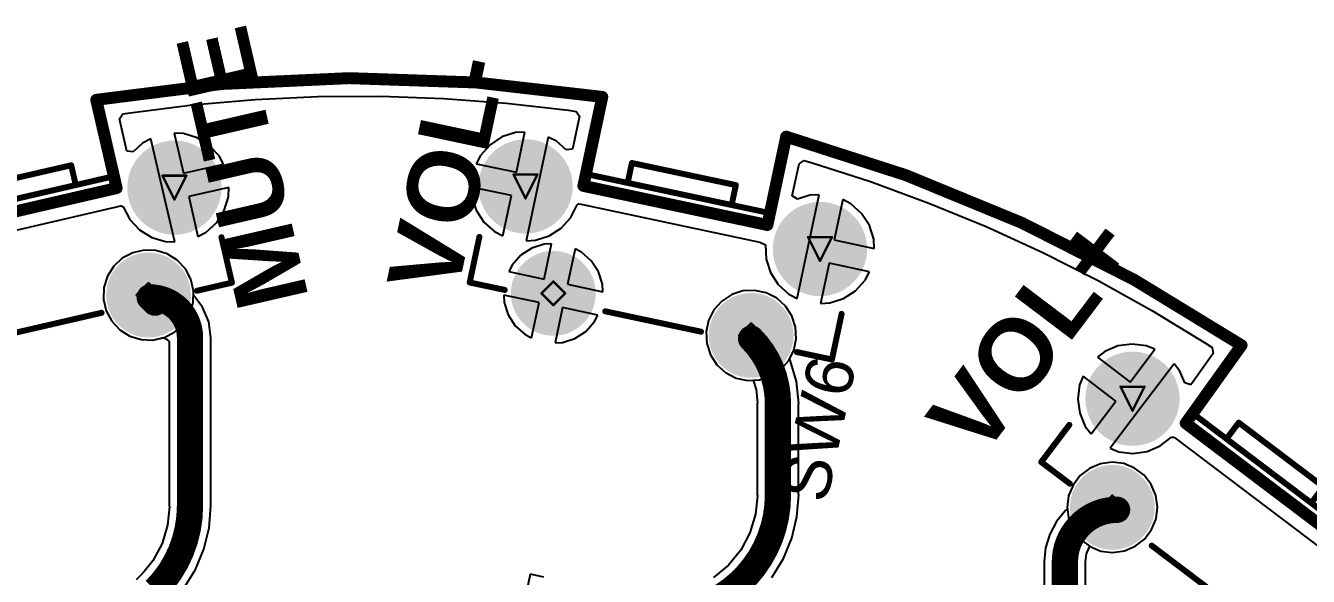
# Model space of a CAD drawing. Header units: inches. Extents: x -5 to 426, y -53 to 116.
# Drawn here: x 20.7 to 47.97, y 3.87 to 15.57 of the extents above; entities that cross this region are included whole.
import ezdxf

# ---------------------------------------------------------------- set-up
doc = ezdxf.new("R2010")
doc.units = ezdxf.units.IN
for name, color, linetype in [('Board Outline', 216, 'Continuous'), ('Bottom Layer', 5, 'Continuous'), ('Bottom Solder', 6, 'Continuous'), ('Drill Drawing', 1, 'Continuous'), ('Multi-Layer', 9, 'Continuous'), ('Pad Holes', 156, 'Continuous'), ('Top Layer', 1, 'Continuous'), ('Top Overlay', 2, 'Continuous'), ('Top Solder', 216, 'Continuous')]:
    doc.layers.add(name, color=color, linetype=linetype)
doc.styles.add('Arial', font='', dxfattribs={"height": 0.2})
doc.styles.add('Arial_Bold', font='', dxfattribs={"height": 0.2})
doc.styles.get('Arial').set_extended_font_data('Arial')
doc.styles.get('Arial_Bold').set_extended_font_data('Arial', bold=True)

# ---------------------------------------------------------------- blocks, each defined once
blk = doc.blocks.new('TS_1087E_B3D2_17')
at = {"layer": 'Bottom Layer'}
h = blk.add_hatch(color=5, dxfattribs=at)
edge = h.paths.add_edge_path()
edge.add_arc((-1.05, 3.2), 0.9, 0, 360)
h = blk.add_hatch(color=5, dxfattribs=at)
edge = h.paths.add_edge_path()
edge.add_arc((1.05, 2.15), 0.8, 0, 360)
h = blk.add_hatch(color=5, dxfattribs=at)
edge = h.paths.add_edge_path()
edge.add_arc((1.05, -2.15), 0.8, 0, 360)
h = blk.add_hatch(color=5, dxfattribs=at)
edge = h.paths.add_edge_path()
edge.add_arc((-1.05, -3.2), 0.9, 0, 360)
at = {"layer": 'Bottom Solder'}
h = blk.add_hatch(color=6, dxfattribs=at)
edge = h.paths.add_edge_path()
edge.add_arc((-1.05, 3.2), 1.002, 0, 360)
h = blk.add_hatch(color=6, dxfattribs=at)
edge = h.paths.add_edge_path()
edge.add_arc((1.05, 2.15), 0.902, 0, 360)
h = blk.add_hatch(color=6, dxfattribs=at)
edge = h.paths.add_edge_path()
edge.add_arc((1.05, -2.15), 0.902, 0, 360)
h = blk.add_hatch(color=6, dxfattribs=at)
edge = h.paths.add_edge_path()
edge.add_arc((-1.05, -3.2), 1.002, 0, 360)
at = {"layer": 'Multi-Layer'}
h = blk.add_hatch(color=9, dxfattribs=at)
edge = h.paths.add_edge_path()
edge.add_arc((-1.05, 3.2), 0.9, 0, 360)
h = blk.add_hatch(color=9, dxfattribs=at)
edge = h.paths.add_edge_path()
edge.add_arc((1.05, 2.15), 0.8, 0, 360)
h = blk.add_hatch(color=9, dxfattribs=at)
edge = h.paths.add_edge_path()
edge.add_arc((1.05, -2.15), 0.8, 0, 360)
h = blk.add_hatch(color=9, dxfattribs=at)
edge = h.paths.add_edge_path()
edge.add_arc((-1.05, -3.2), 0.9, 0, 360)
at = {"layer": 'Pad Holes'}
h = blk.add_hatch(color=7, dxfattribs=at)
edge = h.paths.add_edge_path()
edge.add_arc((-1.05, 3.2), 0.5, 0, 360)
h = blk.add_hatch(color=7, dxfattribs=at)
edge = h.paths.add_edge_path()
edge.add_arc((1.05, 2.15), 0.45, 0, 360)
h = blk.add_hatch(color=7, dxfattribs=at)
edge = h.paths.add_edge_path()
edge.add_arc((1.05, -2.15), 0.45, 0, 360)
h = blk.add_hatch(color=7, dxfattribs=at)
edge = h.paths.add_edge_path()
edge.add_arc((-1.05, -3.2), 0.5, 0, 360)
at = {"layer": 'Top Layer'}
h = blk.add_hatch(color=1, dxfattribs=at)
edge = h.paths.add_edge_path()
edge.add_arc((-1.05, 3.2), 0.9, 0, 360)
h = blk.add_hatch(color=1, dxfattribs=at)
edge = h.paths.add_edge_path()
edge.add_arc((1.05, 2.15), 0.8, 0, 360)
h = blk.add_hatch(color=1, dxfattribs=at)
edge = h.paths.add_edge_path()
edge.add_arc((1.05, -2.15), 0.8, 0, 360)
h = blk.add_hatch(color=1, dxfattribs=at)
edge = h.paths.add_edge_path()
edge.add_arc((-1.05, -3.2), 0.9, 0, 360)
at = {"layer": 'Top Solder'}
h = blk.add_hatch(color=216, dxfattribs=at)
edge = h.paths.add_edge_path()
edge.add_arc((-1.05, 3.2), 1.002, 0, 360)
h = blk.add_hatch(color=216, dxfattribs=at)
edge = h.paths.add_edge_path()
edge.add_arc((1.05, 2.15), 0.902, 0, 360)
h = blk.add_hatch(color=216, dxfattribs=at)
edge = h.paths.add_edge_path()
edge.add_arc((1.05, -2.15), 0.902, 0, 360)
h = blk.add_hatch(color=216, dxfattribs=at)
edge = h.paths.add_edge_path()
edge.add_arc((-1.05, -3.2), 1.002, 0, 360)
at = {"layer": 'Top Overlay'}
for points in [[(1.194, 3.937, 0.127, 0.127, 0), (0.203, 3.937, 0.127, 0.127, 0)], [(1.194, 3.175, 0.127, 0.127, 0), (1.194, 3.937, 0.127, 0.127, 0)], [(-1.575, -1.854, 0.127, 0.127, 0), (-1.575, 1.93, 0.127, 0.127, 0)], [(-2.007, -1.092, 0.127, 0.127, 0), (-2.007, 1.168, 0.127, 0.127, 0)], [(-1.579, 1.168, 0.127, 0.127, 0), (-2.007, 1.168, 0.127, 0.127, 0)], [(-1.575, 1.164, 0.127, 0.127, 0), (-1.579, 1.168, 0.127, 0.127, 0)], [(1.194, -0.991, 0.127, 0.127, 0), (1.194, 1.092, 0.127, 0.127, 0)], [(-1.579, -1.092, 0.127, 0.127, 0), (-2.007, -1.092, 0.127, 0.127, 0)], [(1.194, -3.937, 0.127, 0.127, 0), (1.194, -3.175, 0.127, 0.127, 0)], [(1.194, -3.937, 0.127, 0.127, 0), (0.203, -3.937, 0.127, 0.127, 0)]]:
    blk.add_lwpolyline(points, format="xyseb", dxfattribs=at)
for points in [[(0.171, 3.937, 0.0635, 0.0635, 1), (0.235, 3.937, 0.0635, 0.0635, 1)], [(1.162, 3.937, 0.0635, 0.0635, 1), (1.226, 3.937, 0.0635, 0.0635, 1)], [(1.162, 3.937, 0.0635, 0.0635, 1), (1.226, 3.937, 0.0635, 0.0635, 1)], [(1.162, 3.175, 0.0635, 0.0635, 1), (1.226, 3.175, 0.0635, 0.0635, 1)], [(-1.607, 1.93, 0.0635, 0.0635, 1), (-1.543, 1.93, 0.0635, 0.0635, 1)], [(-2.038, 1.168, 0.0635, 0.0635, 1), (-1.975, 1.168, 0.0635, 0.0635, 1)], [(-2.038, 1.168, 0.0635, 0.0635, 1), (-1.975, 1.168, 0.0635, 0.0635, 1)], [(-1.611, 1.168, 0.0635, 0.0635, 1), (-1.548, 1.168, 0.0635, 0.0635, 1)], [(-1.611, 1.168, 0.0635, 0.0635, 1), (-1.548, 1.168, 0.0635, 0.0635, 1)], [(-1.607, 1.164, 0.0635, 0.0635, 1), (-1.543, 1.164, 0.0635, 0.0635, 1)], [(1.162, 1.092, 0.0635, 0.0635, 1), (1.226, 1.092, 0.0635, 0.0635, 1)], [(-2.038, -1.092, 0.0635, 0.0635, 1), (-1.975, -1.092, 0.0635, 0.0635, 1)], [(-2.038, -1.092, 0.0635, 0.0635, 1), (-1.975, -1.092, 0.0635, 0.0635, 1)], [(-1.611, -1.092, 0.0635, 0.0635, 1), (-1.548, -1.092, 0.0635, 0.0635, 1)], [(1.162, -0.991, 0.0635, 0.0635, 1), (1.226, -0.991, 0.0635, 0.0635, 1)], [(-1.607, -1.854, 0.0635, 0.0635, 1), (-1.543, -1.854, 0.0635, 0.0635, 1)], [(1.162, -3.175, 0.0635, 0.0635, 1), (1.226, -3.175, 0.0635, 0.0635, 1)], [(0.171, -3.937, 0.0635, 0.0635, 1), (0.235, -3.937, 0.0635, 0.0635, 1)], [(1.162, -3.937, 0.0635, 0.0635, 1), (1.226, -3.937, 0.0635, 0.0635, 1)], [(1.162, -3.937, 0.0635, 0.0635, 1), (1.226, -3.937, 0.0635, 0.0635, 1)]]:
    blk.add_lwpolyline(points, format="xyseb", close=True, dxfattribs=at)
blk = doc.blocks.new('TS_1087E_B3D2_20')
at = {"layer": 'Bottom Layer'}
h = blk.add_hatch(color=5, dxfattribs=at)
edge = h.paths.add_edge_path()
edge.add_arc((-1.05, 3.2), 0.9, 0, 360)
h = blk.add_hatch(color=5, dxfattribs=at)
edge = h.paths.add_edge_path()
edge.add_arc((1.05, 2.15), 0.8, 0, 360)
h = blk.add_hatch(color=5, dxfattribs=at)
edge = h.paths.add_edge_path()
edge.add_arc((1.05, -2.15), 0.8, 0, 360)
h = blk.add_hatch(color=5, dxfattribs=at)
edge = h.paths.add_edge_path()
edge.add_arc((-1.05, -3.2), 0.9, 0, 360)
at = {"layer": 'Bottom Solder'}
h = blk.add_hatch(color=6, dxfattribs=at)
edge = h.paths.add_edge_path()
edge.add_arc((-1.05, 3.2), 1.002, 0, 360)
h = blk.add_hatch(color=6, dxfattribs=at)
edge = h.paths.add_edge_path()
edge.add_arc((1.05, 2.15), 0.902, 0, 360)
h = blk.add_hatch(color=6, dxfattribs=at)
edge = h.paths.add_edge_path()
edge.add_arc((1.05, -2.15), 0.902, 0, 360)
h = blk.add_hatch(color=6, dxfattribs=at)
edge = h.paths.add_edge_path()
edge.add_arc((-1.05, -3.2), 1.002, 0, 360)
at = {"layer": 'Multi-Layer'}
h = blk.add_hatch(color=9, dxfattribs=at)
edge = h.paths.add_edge_path()
edge.add_arc((-1.05, 3.2), 0.9, 0, 360)
h = blk.add_hatch(color=9, dxfattribs=at)
edge = h.paths.add_edge_path()
edge.add_arc((1.05, 2.15), 0.8, 0, 360)
h = blk.add_hatch(color=9, dxfattribs=at)
edge = h.paths.add_edge_path()
edge.add_arc((1.05, -2.15), 0.8, 0, 360)
h = blk.add_hatch(color=9, dxfattribs=at)
edge = h.paths.add_edge_path()
edge.add_arc((-1.05, -3.2), 0.9, 0, 360)
at = {"layer": 'Pad Holes'}
h = blk.add_hatch(color=7, dxfattribs=at)
edge = h.paths.add_edge_path()
edge.add_arc((-1.05, 3.2), 0.5, 0, 360)
h = blk.add_hatch(color=7, dxfattribs=at)
edge = h.paths.add_edge_path()
edge.add_arc((1.05, 2.15), 0.45, 0, 360)
h = blk.add_hatch(color=7, dxfattribs=at)
edge = h.paths.add_edge_path()
edge.add_arc((1.05, -2.15), 0.45, 0, 360)
h = blk.add_hatch(color=7, dxfattribs=at)
edge = h.paths.add_edge_path()
edge.add_arc((-1.05, -3.2), 0.5, 0, 360)
at = {"layer": 'Top Layer'}
h = blk.add_hatch(color=1, dxfattribs=at)
edge = h.paths.add_edge_path()
edge.add_arc((-1.05, 3.2), 0.9, 0, 360)
h = blk.add_hatch(color=1, dxfattribs=at)
edge = h.paths.add_edge_path()
edge.add_arc((1.05, 2.15), 0.8, 0, 360)
h = blk.add_hatch(color=1, dxfattribs=at)
edge = h.paths.add_edge_path()
edge.add_arc((1.05, -2.15), 0.8, 0, 360)
h = blk.add_hatch(color=1, dxfattribs=at)
edge = h.paths.add_edge_path()
edge.add_arc((-1.05, -3.2), 0.9, 0, 360)
at = {"layer": 'Top Solder'}
h = blk.add_hatch(color=216, dxfattribs=at)
edge = h.paths.add_edge_path()
edge.add_arc((-1.05, 3.2), 1.002, 0, 360)
h = blk.add_hatch(color=216, dxfattribs=at)
edge = h.paths.add_edge_path()
edge.add_arc((1.05, 2.15), 0.902, 0, 360)
h = blk.add_hatch(color=216, dxfattribs=at)
edge = h.paths.add_edge_path()
edge.add_arc((1.05, -2.15), 0.902, 0, 360)
h = blk.add_hatch(color=216, dxfattribs=at)
edge = h.paths.add_edge_path()
edge.add_arc((-1.05, -3.2), 1.002, 0, 360)
at = {"layer": 'Top Overlay'}
for points in [[(1.194, 3.937, 0.127, 0.127, 0), (0.203, 3.937, 0.127, 0.127, 0)], [(1.194, 3.175, 0.127, 0.127, 0), (1.194, 3.937, 0.127, 0.127, 0)], [(-1.575, -1.854, 0.127, 0.127, 0), (-1.575, 1.93, 0.127, 0.127, 0)], [(-2.007, -1.092, 0.127, 0.127, 0), (-2.007, 1.168, 0.127, 0.127, 0)], [(-1.579, 1.168, 0.127, 0.127, 0), (-2.007, 1.168, 0.127, 0.127, 0)], [(-1.575, 1.164, 0.127, 0.127, 0), (-1.579, 1.168, 0.127, 0.127, 0)], [(1.194, -0.991, 0.127, 0.127, 0), (1.194, 1.092, 0.127, 0.127, 0)], [(-1.579, -1.092, 0.127, 0.127, 0), (-2.007, -1.092, 0.127, 0.127, 0)], [(1.194, -3.937, 0.127, 0.127, 0), (1.194, -3.175, 0.127, 0.127, 0)], [(1.194, -3.937, 0.127, 0.127, 0), (0.203, -3.937, 0.127, 0.127, 0)]]:
    blk.add_lwpolyline(points, format="xyseb", dxfattribs=at)
for points in [[(0.171, 3.937, 0.0635, 0.0635, 1), (0.235, 3.937, 0.0635, 0.0635, 1)], [(1.162, 3.937, 0.0635, 0.0635, 1), (1.226, 3.937, 0.0635, 0.0635, 1)], [(1.162, 3.937, 0.0635, 0.0635, 1), (1.226, 3.937, 0.0635, 0.0635, 1)], [(1.162, 3.175, 0.0635, 0.0635, 1), (1.226, 3.175, 0.0635, 0.0635, 1)], [(-1.607, 1.93, 0.0635, 0.0635, 1), (-1.543, 1.93, 0.0635, 0.0635, 1)], [(-2.038, 1.168, 0.0635, 0.0635, 1), (-1.975, 1.168, 0.0635, 0.0635, 1)], [(-2.038, 1.168, 0.0635, 0.0635, 1), (-1.975, 1.168, 0.0635, 0.0635, 1)], [(-1.611, 1.168, 0.0635, 0.0635, 1), (-1.548, 1.168, 0.0635, 0.0635, 1)], [(-1.611, 1.168, 0.0635, 0.0635, 1), (-1.548, 1.168, 0.0635, 0.0635, 1)], [(-1.607, 1.164, 0.0635, 0.0635, 1), (-1.543, 1.164, 0.0635, 0.0635, 1)], [(1.162, 1.092, 0.0635, 0.0635, 1), (1.226, 1.092, 0.0635, 0.0635, 1)], [(-2.038, -1.092, 0.0635, 0.0635, 1), (-1.975, -1.092, 0.0635, 0.0635, 1)], [(-2.038, -1.092, 0.0635, 0.0635, 1), (-1.975, -1.092, 0.0635, 0.0635, 1)], [(-1.611, -1.092, 0.0635, 0.0635, 1), (-1.548, -1.092, 0.0635, 0.0635, 1)], [(1.162, -0.991, 0.0635, 0.0635, 1), (1.226, -0.991, 0.0635, 0.0635, 1)], [(-1.607, -1.854, 0.0635, 0.0635, 1), (-1.543, -1.854, 0.0635, 0.0635, 1)], [(1.162, -3.175, 0.0635, 0.0635, 1), (1.226, -3.175, 0.0635, 0.0635, 1)], [(0.171, -3.937, 0.0635, 0.0635, 1), (0.235, -3.937, 0.0635, 0.0635, 1)], [(1.162, -3.937, 0.0635, 0.0635, 1), (1.226, -3.937, 0.0635, 0.0635, 1)], [(1.162, -3.937, 0.0635, 0.0635, 1), (1.226, -3.937, 0.0635, 0.0635, 1)]]:
    blk.add_lwpolyline(points, format="xyseb", close=True, dxfattribs=at)
blk = doc.blocks.new('TS_1087E_B3D2_21')
at = {"layer": 'Bottom Layer'}
h = blk.add_hatch(color=5, dxfattribs=at)
edge = h.paths.add_edge_path()
edge.add_arc((-1.05, 3.2), 0.9, 0, 360)
h = blk.add_hatch(color=5, dxfattribs=at)
edge = h.paths.add_edge_path()
edge.add_arc((1.05, 2.15), 0.8, 0, 360)
h = blk.add_hatch(color=5, dxfattribs=at)
edge = h.paths.add_edge_path()
edge.add_arc((1.05, -2.15), 0.8, 0, 360)
h = blk.add_hatch(color=5, dxfattribs=at)
edge = h.paths.add_edge_path()
edge.add_arc((-1.05, -3.2), 0.9, 0, 360)
at = {"layer": 'Bottom Solder'}
h = blk.add_hatch(color=6, dxfattribs=at)
edge = h.paths.add_edge_path()
edge.add_arc((-1.05, 3.2), 1.002, 0, 360)
h = blk.add_hatch(color=6, dxfattribs=at)
edge = h.paths.add_edge_path()
edge.add_arc((1.05, 2.15), 0.902, 0, 360)
h = blk.add_hatch(color=6, dxfattribs=at)
edge = h.paths.add_edge_path()
edge.add_arc((1.05, -2.15), 0.902, 0, 360)
h = blk.add_hatch(color=6, dxfattribs=at)
edge = h.paths.add_edge_path()
edge.add_arc((-1.05, -3.2), 1.002, 0, 360)
at = {"layer": 'Multi-Layer'}
h = blk.add_hatch(color=9, dxfattribs=at)
edge = h.paths.add_edge_path()
edge.add_arc((-1.05, 3.2), 0.9, 0, 360)
h = blk.add_hatch(color=9, dxfattribs=at)
edge = h.paths.add_edge_path()
edge.add_arc((1.05, 2.15), 0.8, 0, 360)
h = blk.add_hatch(color=9, dxfattribs=at)
edge = h.paths.add_edge_path()
edge.add_arc((1.05, -2.15), 0.8, 0, 360)
h = blk.add_hatch(color=9, dxfattribs=at)
edge = h.paths.add_edge_path()
edge.add_arc((-1.05, -3.2), 0.9, 0, 360)
at = {"layer": 'Pad Holes'}
h = blk.add_hatch(color=7, dxfattribs=at)
edge = h.paths.add_edge_path()
edge.add_arc((-1.05, 3.2), 0.5, 0, 360)
h = blk.add_hatch(color=7, dxfattribs=at)
edge = h.paths.add_edge_path()
edge.add_arc((1.05, 2.15), 0.45, 0, 360)
h = blk.add_hatch(color=7, dxfattribs=at)
edge = h.paths.add_edge_path()
edge.add_arc((1.05, -2.15), 0.45, 0, 360)
h = blk.add_hatch(color=7, dxfattribs=at)
edge = h.paths.add_edge_path()
edge.add_arc((-1.05, -3.2), 0.5, 0, 360)
at = {"layer": 'Top Layer'}
h = blk.add_hatch(color=1, dxfattribs=at)
edge = h.paths.add_edge_path()
edge.add_arc((-1.05, 3.2), 0.9, 0, 360)
h = blk.add_hatch(color=1, dxfattribs=at)
edge = h.paths.add_edge_path()
edge.add_arc((1.05, 2.15), 0.8, 0, 360)
h = blk.add_hatch(color=1, dxfattribs=at)
edge = h.paths.add_edge_path()
edge.add_arc((1.05, -2.15), 0.8, 0, 360)
h = blk.add_hatch(color=1, dxfattribs=at)
edge = h.paths.add_edge_path()
edge.add_arc((-1.05, -3.2), 0.9, 0, 360)
at = {"layer": 'Top Solder'}
h = blk.add_hatch(color=216, dxfattribs=at)
edge = h.paths.add_edge_path()
edge.add_arc((-1.05, 3.2), 1.002, 0, 360)
h = blk.add_hatch(color=216, dxfattribs=at)
edge = h.paths.add_edge_path()
edge.add_arc((1.05, 2.15), 0.902, 0, 360)
h = blk.add_hatch(color=216, dxfattribs=at)
edge = h.paths.add_edge_path()
edge.add_arc((1.05, -2.15), 0.902, 0, 360)
h = blk.add_hatch(color=216, dxfattribs=at)
edge = h.paths.add_edge_path()
edge.add_arc((-1.05, -3.2), 1.002, 0, 360)
at = {"layer": 'Top Overlay'}
for points in [[(0.203, 3.937, 0.127, 0.127, 0), (1.194, 3.937, 0.127, 0.127, 0)], [(1.194, 3.175, 0.127, 0.127, 0), (1.194, 3.937, 0.127, 0.127, 0)], [(-1.575, -1.854, 0.127, 0.127, 0), (-1.575, 1.93, 0.127, 0.127, 0)], [(-2.007, 1.168, 0.127, 0.127, 0), (-1.579, 1.168, 0.127, 0.127, 0)], [(-2.007, -1.092, 0.127, 0.127, 0), (-2.007, 1.168, 0.127, 0.127, 0)], [(-1.575, 1.164, 0.127, 0.127, 0), (-1.579, 1.168, 0.127, 0.127, 0)], [(1.194, -0.991, 0.127, 0.127, 0), (1.194, 1.092, 0.127, 0.127, 0)], [(-2.007, -1.092, 0.127, 0.127, 0), (-1.579, -1.092, 0.127, 0.127, 0)], [(1.194, -3.937, 0.127, 0.127, 0), (1.194, -3.175, 0.127, 0.127, 0)], [(0.203, -3.937, 0.127, 0.127, 0), (1.194, -3.937, 0.127, 0.127, 0)]]:
    blk.add_lwpolyline(points, format="xyseb", dxfattribs=at)
for points in [[(0.171, 3.937, 0.0635, 0.0635, 1), (0.235, 3.937, 0.0635, 0.0635, 1)], [(1.162, 3.937, 0.0635, 0.0635, 1), (1.226, 3.937, 0.0635, 0.0635, 1)], [(1.162, 3.937, 0.0635, 0.0635, 1), (1.226, 3.937, 0.0635, 0.0635, 1)], [(1.162, 3.175, 0.0635, 0.0635, 1), (1.226, 3.175, 0.0635, 0.0635, 1)], [(-1.607, 1.93, 0.0635, 0.0635, 1), (-1.543, 1.93, 0.0635, 0.0635, 1)], [(-2.038, 1.168, 0.0635, 0.0635, 1), (-1.975, 1.168, 0.0635, 0.0635, 1)], [(-2.038, 1.168, 0.0635, 0.0635, 1), (-1.975, 1.168, 0.0635, 0.0635, 1)], [(-1.611, 1.168, 0.0635, 0.0635, 1), (-1.548, 1.168, 0.0635, 0.0635, 1)], [(-1.611, 1.168, 0.0635, 0.0635, 1), (-1.548, 1.168, 0.0635, 0.0635, 1)], [(-1.607, 1.164, 0.0635, 0.0635, 1), (-1.543, 1.164, 0.0635, 0.0635, 1)], [(1.162, 1.092, 0.0635, 0.0635, 1), (1.226, 1.092, 0.0635, 0.0635, 1)], [(-2.038, -1.092, 0.0635, 0.0635, 1), (-1.975, -1.092, 0.0635, 0.0635, 1)], [(-2.038, -1.092, 0.0635, 0.0635, 1), (-1.975, -1.092, 0.0635, 0.0635, 1)], [(-1.611, -1.092, 0.0635, 0.0635, 1), (-1.548, -1.092, 0.0635, 0.0635, 1)], [(1.162, -0.991, 0.0635, 0.0635, 1), (1.226, -0.991, 0.0635, 0.0635, 1)], [(-1.607, -1.854, 0.0635, 0.0635, 1), (-1.543, -1.854, 0.0635, 0.0635, 1)], [(1.162, -3.175, 0.0635, 0.0635, 1), (1.226, -3.175, 0.0635, 0.0635, 1)], [(0.171, -3.937, 0.0635, 0.0635, 1), (0.235, -3.937, 0.0635, 0.0635, 1)], [(1.162, -3.937, 0.0635, 0.0635, 1), (1.226, -3.937, 0.0635, 0.0635, 1)], [(1.162, -3.937, 0.0635, 0.0635, 1), (1.226, -3.937, 0.0635, 0.0635, 1)]]:
    blk.add_lwpolyline(points, format="xyseb", close=True, dxfattribs=at)

msp = doc.modelspace()

# ---------------------------------------------------------------- linework, layer by layer
at = {"layer": 'Board Outline'}
for points in [[(22.2, 13.998, 0.254, 0.254, -0.079861), (32.959, 14.06, 0.254, 0.254, 0)], [(32.557, 12.169, 0.254, 0.254, 0), (32.959, 14.06, 0.254, 0.254, 0)], [(22.2, 13.998, 0.254, 0.254, 0), (22.633, 12.122, 0.254, 0.254, 0)], [(36.47, 11.337, 0.254, 0.254, 0), (36.869, 13.215, 0.254, 0.254, 0)], [(36.869, 13.215, 0.254, 0.254, -0.079036), (46.551, 8.781, 0.254, 0.254, 0)], [(32.557, 12.169, 0.254, 0.254, 0), (36.47, 11.337, 0.254, 0.254, 0)], [(18.735, 11.222, 0.254, 0.254, 0), (22.633, 12.122, 0.254, 0.254, 0)], [(45.364, 7.124, 0.254, 0.254, 0), (46.551, 8.781, 0.254, 0.254, 0)], [(45.364, 7.124, 0.254, 0.254, 0), (48.542, 4.721, 0.254, 0.254, 0)], [(49.772, 6.348, 0.254, 0.254, -1.144567), (-0.298, -38.441, 0.254, 0.254, 0)]]:
    msp.add_lwpolyline(points, format="xyseb", dxfattribs=at)
for points in [[(32.895, 14.06, 0.127, 0.127, 1), (33.022, 14.06, 0.127, 0.127, 1)], [(32.895, 14.06, 0.127, 0.127, 1), (33.022, 14.06, 0.127, 0.127, 1)], [(22.136, 13.998, 0.127, 0.127, 1), (22.263, 13.998, 0.127, 0.127, 1)], [(22.136, 13.998, 0.127, 0.127, 1), (22.263, 13.998, 0.127, 0.127, 1)], [(36.805, 13.215, 0.127, 0.127, 1), (36.932, 13.215, 0.127, 0.127, 1)], [(36.805, 13.215, 0.127, 0.127, 1), (36.932, 13.215, 0.127, 0.127, 1)], [(32.493, 12.169, 0.127, 0.127, 1), (32.62, 12.169, 0.127, 0.127, 1)], [(32.493, 12.169, 0.127, 0.127, 1), (32.62, 12.169, 0.127, 0.127, 1)], [(22.569, 12.122, 0.127, 0.127, 1), (22.696, 12.122, 0.127, 0.127, 1)], [(22.569, 12.122, 0.127, 0.127, 1), (22.696, 12.122, 0.127, 0.127, 1)], [(36.406, 11.337, 0.127, 0.127, 1), (36.533, 11.337, 0.127, 0.127, 1)], [(36.406, 11.337, 0.127, 0.127, 1), (36.533, 11.337, 0.127, 0.127, 1)], [(46.488, 8.781, 0.127, 0.127, 1), (46.615, 8.781, 0.127, 0.127, 1)], [(46.488, 8.781, 0.127, 0.127, 1), (46.615, 8.781, 0.127, 0.127, 1)], [(45.3, 7.124, 0.127, 0.127, 1), (45.427, 7.124, 0.127, 0.127, 1)], [(45.3, 7.124, 0.127, 0.127, 1), (45.427, 7.124, 0.127, 0.127, 1)]]:
    msp.add_lwpolyline(points, format="xyseb", close=True, dxfattribs=at)
at = {"layer": 'Bottom Layer'}
for p, q in [((24.247, 13.892), (25.577, 14.006)), ((25.577, 14.006), (26.911, 14.067)), ((26.911, 14.067), (28.247, 14.074)), ((28.247, 14.074), (29.581, 14.029)), ((29.581, 14.029), (30.913, 13.93)), ((30.913, 13.93), (32.24, 13.778)), ((22.692, 13.593), (22.762, 13.698)), ((22.762, 13.698), (22.922, 13.725)), ((22.922, 13.725), (24.247, 13.892)), ((32.24, 13.778), (32.402, 13.753)), ((32.474, 13.648), (32.326, 12.949)), ((32.402, 13.753), (32.474, 13.648)), ((22.851, 12.906), (22.692, 13.593)), ((23.361, 13.172), (23.186, 13.079)), ((23.615, 12.074), (23.361, 13.172)), ((24.054, 13.28), (23.856, 13.286)), ((23.856, 13.286), (24.053, 12.436)), ((24.345, 13.191), (24.054, 13.28)), ((24.603, 13.03), (24.345, 13.191)), ((30.826, 13.208), (30.572, 13.042)), ((31.115, 13.302), (30.826, 13.208)), ((31.313, 13.312), (31.115, 13.302)), ((31.132, 12.458), (31.313, 13.312)), ((31.81, 13.206), (31.576, 12.104)), ((31.987, 13.116), (31.81, 13.206)), ((32.192, 12.932), (31.987, 13.116)), ((22.984, 12.891), (22.851, 12.906)), ((23.186, 13.079), (22.984, 12.891)), ((24.81, 12.807), (24.603, 13.03)), ((30.572, 13.042), (30.368, 12.816)), ((32.326, 12.949), (32.192, 12.932)), ((24.053, 12.436), (24.903, 12.632)), ((24.903, 12.632), (24.81, 12.807)), ((30.368, 12.816), (30.278, 12.64)), ((30.278, 12.64), (31.132, 12.458)), ((36.998, 11.956), (37.143, 12.64)), ((37.143, 12.64), (37.252, 12.705)), ((37.252, 12.705), (37.401, 12.664)), ((37.401, 12.664), (38.659, 12.259)), ((23.868, 10.977), (23.615, 12.074)), ((25.017, 12.137), (24.167, 11.941)), ((25.01, 11.939), (25.017, 12.137)), ((31.026, 11.962), (30.173, 12.143)), ((30.173, 12.143), (30.183, 11.945)), ((31.576, 12.104), (31.342, 11.002)), ((38.659, 12.259), (39.9, 11.805)), ((18.902, 10.862), (22.72, 11.743)), ((22.72, 11.743), (22.727, 11.746)), ((22.727, 11.746), (22.772, 11.724)), ((24.167, 11.941), (24.363, 11.091)), ((24.921, 11.649), (25.01, 11.939)), ((30.183, 11.945), (30.277, 11.656)), ((30.845, 11.108), (31.026, 11.962)), ((32.287, 11.498), (32.425, 11.769)), ((32.425, 11.769), (32.47, 11.792)), ((32.47, 11.792), (32.476, 11.789)), ((32.476, 11.789), (36.309, 10.974)), ((37.113, 11.886), (36.998, 11.956)), ((37.375, 11.971), (37.113, 11.886)), ((37.339, 10.879), (37.573, 11.981)), ((37.573, 11.981), (37.375, 11.971)), ((38.07, 11.876), (37.889, 11.022)), ((38.247, 11.786), (38.07, 11.876)), ((38.473, 11.582), (38.247, 11.786)), ((39.9, 11.805), (41.123, 11.303)), ((22.772, 11.724), (22.915, 11.456)), ((22.915, 11.456), (23.122, 11.233)), ((24.76, 11.391), (24.921, 11.649)), ((30.277, 11.656), (30.442, 11.401)), ((32.083, 11.272), (32.287, 11.498)), ((38.638, 11.328), (38.473, 11.582)), ((23.122, 11.233), (23.38, 11.072)), ((24.363, 11.091), (24.538, 11.184)), ((24.538, 11.184), (24.76, 11.391)), ((30.442, 11.401), (30.668, 11.198)), ((30.668, 11.198), (30.845, 11.108)), ((31.829, 11.107), (32.083, 11.272)), ((38.732, 11.039), (38.638, 11.328)), ((41.123, 11.303), (42.324, 10.752)), ((23.38, 11.072), (23.67, 10.984)), ((23.67, 10.984), (23.868, 10.977)), ((31.342, 11.002), (31.54, 11.013)), ((31.724, 10.93), (31.46, 10.844)), ((31.54, 11.013), (31.829, 11.107)), ((31.722, 10.186), (31.882, 10.938)), ((31.882, 10.938), (31.724, 10.93)), ((36.309, 10.974), (36.427, 10.918)), ((36.427, 10.918), (36.443, 10.614)), ((37.889, 11.022), (38.742, 10.841)), ((38.742, 10.841), (38.732, 11.039)), ((22.975, 10.749), (22.754, 10.631)), ((23.219, 10.805), (22.975, 10.749)), ((23.47, 10.797), (23.219, 10.805)), ((23.71, 10.723), (23.47, 10.797)), ((23.923, 10.59), (23.71, 10.723)), ((31.227, 10.693), (31.042, 10.487)), ((31.46, 10.844), (31.227, 10.693)), ((32.379, 10.833), (32.219, 10.08)), ((32.52, 10.761), (32.379, 10.833)), ((32.726, 10.575), (32.52, 10.761)), ((37.105, 9.777), (37.339, 10.879)), ((42.324, 10.752), (43.503, 10.155)), ((22.57, 10.46), (22.437, 10.248)), ((22.754, 10.631), (22.57, 10.46)), ((24.094, 10.407), (23.923, 10.59)), ((24.211, 10.186), (24.094, 10.407)), ((31.042, 10.487), (30.97, 10.346)), ((32.877, 10.342), (32.726, 10.575)), ((36.443, 10.614), (36.537, 10.325)), ((37.783, 10.525), (37.602, 9.672)), ((38.637, 10.344), (37.783, 10.525)), ((22.437, 10.248), (22.364, 10.008)), ((24.268, 9.941), (24.211, 10.186)), ((30.97, 10.346), (31.722, 10.186)), ((32.963, 10.078), (32.877, 10.342)), ((36.537, 10.325), (36.702, 10.071)), ((38.344, 9.941), (38.547, 10.167)), ((38.547, 10.167), (38.637, 10.344)), ((43.503, 10.155), (44.658, 9.512)), ((22.364, 10.008), (22.355, 9.757)), ((24.259, 9.691), (24.268, 9.941)), ((31.617, 9.689), (30.864, 9.849)), ((30.864, 9.849), (30.873, 9.691)), ((32.219, 10.08), (32.971, 9.92)), ((32.971, 9.92), (32.963, 10.078)), ((35.71, 9.858), (35.5, 9.721)), ((35.949, 9.935), (35.71, 9.858)), ((36.199, 9.948), (35.949, 9.935)), ((36.445, 9.896), (36.199, 9.948)), ((36.668, 9.782), (36.445, 9.896)), ((36.702, 10.071), (36.928, 9.867)), ((36.928, 9.867), (37.105, 9.777)), ((38.089, 9.776), (38.344, 9.941)), ((22.355, 9.757), (22.412, 9.513)), ((24.186, 9.451), (24.259, 9.691)), ((30.873, 9.691), (30.958, 9.427)), ((31.457, 8.937), (31.617, 9.689)), ((32.114, 9.583), (31.954, 8.831)), ((32.866, 9.424), (32.114, 9.583)), ((35.5, 9.721), (35.332, 9.535)), ((36.854, 9.615), (36.668, 9.782)), ((36.991, 9.404), (36.854, 9.615)), ((37.602, 9.672), (37.8, 9.682)), ((37.8, 9.682), (38.089, 9.776)), ((22.412, 9.513), (22.529, 9.291)), ((22.529, 9.291), (22.7, 9.108)), ((24.053, 9.238), (24.186, 9.451)), ((30.958, 9.427), (31.109, 9.194)), ((32.608, 9.076), (32.794, 9.283)), ((32.794, 9.283), (32.866, 9.424)), ((35.218, 9.311), (35.166, 9.066)), ((35.332, 9.535), (35.218, 9.311)), ((37.068, 9.166), (36.991, 9.404)), ((44.658, 9.512), (45.786, 8.824)), ((22.7, 9.108), (22.913, 8.975)), ((23.648, 8.949), (23.869, 9.067)), ((23.869, 9.067), (24.053, 9.238)), ((31.109, 9.194), (31.316, 9.009)), ((31.316, 9.009), (31.457, 8.937)), ((32.376, 8.925), (32.608, 9.076)), ((35.166, 9.066), (35.179, 8.816)), ((37.082, 8.915), (37.068, 9.166)), ((22.913, 8.975), (23.153, 8.902)), ((23.153, 8.902), (23.404, 8.893)), ((23.404, 8.893), (23.648, 8.949)), ((31.954, 8.831), (32.112, 8.839)), ((32.112, 8.839), (32.376, 8.925)), ((35.179, 8.816), (35.257, 8.577)), ((37.029, 8.67), (37.082, 8.915)), ((43.924, 8.767), (43.644, 8.648)), ((44.225, 8.808), (43.924, 8.767)), ((44.526, 8.771), (44.225, 8.808)), ((44.71, 8.696), (44.526, 8.771)), ((45.786, 8.824), (45.925, 8.731)), ((45.925, 8.731), (45.948, 8.606)), ((35.257, 8.577), (35.393, 8.367)), ((36.916, 8.447), (37.029, 8.67)), ((43.644, 8.648), (43.488, 8.527)), ((43.488, 8.527), (44.184, 8)), ((44.184, 8), (44.71, 8.696)), ((45.948, 8.606), (45.472, 7.943)), ((35.393, 8.367), (35.58, 8.199)), ((35.58, 8.199), (35.803, 8.085)), ((36.537, 8.124), (36.748, 8.26)), ((36.748, 8.26), (36.916, 8.447)), ((45.115, 8.39), (44.435, 7.491)), ((45.237, 8.234), (45.115, 8.39)), ((45.344, 7.981), (45.237, 8.234)), ((35.803, 8.085), (36.049, 8.033)), ((36.049, 8.033), (36.299, 8.046)), ((36.299, 8.046), (36.537, 8.124)), ((43.107, 7.938), (43.069, 7.636)), ((43.181, 8.122), (43.107, 7.938)), ((43.877, 7.595), (43.181, 8.122)), ((45.472, 7.943), (45.344, 7.981)), ((43.069, 7.636), (43.111, 7.335)), ((43.351, 6.899), (43.877, 7.595)), ((44.435, 7.491), (43.756, 6.593)), ((43.111, 7.335), (43.229, 7.056)), ((43.229, 7.056), (43.351, 6.899)), ((44.822, 6.641), (45.062, 6.827)), ((45.062, 6.827), (45.116, 6.829)), ((45.116, 6.829), (45.129, 6.815)), ((43.756, 6.593), (43.94, 6.518)), ((44.542, 6.522), (44.822, 6.641)), ((45.129, 6.815), (48.243, 4.46)), ((43.797, 6.297), (43.549, 6.262)), ((44.046, 6.266), (43.797, 6.297)), ((43.94, 6.518), (44.241, 6.481)), ((44.241, 6.481), (44.542, 6.522)), ((43.12, 6.011), (42.968, 5.811)), ((43.318, 6.165), (43.12, 6.011)), ((43.549, 6.262), (43.318, 6.165)), ((44.278, 6.171), (44.046, 6.266)), ((44.478, 6.02), (44.278, 6.171)), ((44.632, 5.822), (44.478, 6.02)), ((42.968, 5.811), (42.874, 5.578)), ((44.73, 5.591), (44.632, 5.822)), ((42.874, 5.578), (42.843, 5.33)), ((44.764, 5.343), (44.73, 5.591)), ((42.843, 5.33), (42.878, 5.081)), ((44.733, 5.094), (44.764, 5.343)), ((42.878, 5.081), (42.975, 4.85)), ((44.639, 4.862), (44.733, 5.094)), ((42.975, 4.85), (43.129, 4.652)), ((43.129, 4.652), (43.329, 4.501)), ((44.29, 4.508), (44.488, 4.662)), ((44.488, 4.662), (44.639, 4.862)), ((43.329, 4.501), (43.561, 4.407)), ((43.561, 4.407), (43.81, 4.376)), ((43.81, 4.376), (44.059, 4.41)), ((44.059, 4.41), (44.29, 4.508))]:
    msp.add_line(p, q, dxfattribs=at)
at = {"layer": 'Drill Drawing'}
for points in [[(23.608, 12.386, 0.0508, 0.0508, 0), (24.116, 12.386, 0.0508, 0.0508, 0)], [(23.608, 12.386, 0.0508, 0.0508, 0), (23.862, 11.878, 0.0508, 0.0508, 0)], [(23.862, 11.878, 0.0508, 0.0508, 0), (24.116, 12.386, 0.0508, 0.0508, 0)], [(31.073, 12.411, 0.0508, 0.0508, 0), (31.581, 12.411, 0.0508, 0.0508, 0)], [(31.073, 12.411, 0.0508, 0.0508, 0), (31.327, 11.903, 0.0508, 0.0508, 0)], [(31.327, 11.903, 0.0508, 0.0508, 0), (31.581, 12.411, 0.0508, 0.0508, 0)], [(37.334, 11.081, 0.0508, 0.0508, 0), (37.842, 11.081, 0.0508, 0.0508, 0)], [(37.334, 11.081, 0.0508, 0.0508, 0), (37.588, 10.573, 0.0508, 0.0508, 0)], [(37.588, 10.573, 0.0508, 0.0508, 0), (37.842, 11.081, 0.0508, 0.0508, 0)], [(23.057, 9.849, 0.0508, 0.0508, 0), (23.311, 10.103, 0.0508, 0.0508, 0)], [(23.311, 10.103, 0.0508, 0.0508, 0), (23.565, 9.849, 0.0508, 0.0508, 0)], [(31.664, 9.885, 0.0508, 0.0508, 0), (31.918, 10.139, 0.0508, 0.0508, 0)], [(31.918, 10.139, 0.0508, 0.0508, 0), (32.172, 9.885, 0.0508, 0.0508, 0)], [(23.057, 9.849, 0.0508, 0.0508, 0), (23.311, 9.595, 0.0508, 0.0508, 0)], [(23.311, 9.595, 0.0508, 0.0508, 0), (23.565, 9.849, 0.0508, 0.0508, 0)], [(31.664, 9.885, 0.0508, 0.0508, 0), (31.918, 9.631, 0.0508, 0.0508, 0)], [(31.918, 9.631, 0.0508, 0.0508, 0), (32.172, 9.885, 0.0508, 0.0508, 0)], [(35.87, 8.991, 0.0508, 0.0508, 0), (36.124, 9.245, 0.0508, 0.0508, 0)], [(35.87, 8.991, 0.0508, 0.0508, 0), (36.124, 8.737, 0.0508, 0.0508, 0)], [(36.124, 9.245, 0.0508, 0.0508, 0), (36.378, 8.991, 0.0508, 0.0508, 0)], [(36.124, 8.737, 0.0508, 0.0508, 0), (36.378, 8.991, 0.0508, 0.0508, 0)], [(43.979, 7.899, 0.0508, 0.0508, 0), (44.487, 7.899, 0.0508, 0.0508, 0)], [(43.979, 7.899, 0.0508, 0.0508, 0), (44.233, 7.391, 0.0508, 0.0508, 0)], [(44.233, 7.391, 0.0508, 0.0508, 0), (44.487, 7.899, 0.0508, 0.0508, 0)], [(43.55, 5.336, 0.0508, 0.0508, 0), (43.804, 5.59, 0.0508, 0.0508, 0)], [(43.804, 5.59, 0.0508, 0.0508, 0), (44.058, 5.336, 0.0508, 0.0508, 0)], [(43.55, 5.336, 0.0508, 0.0508, 0), (43.804, 5.082, 0.0508, 0.0508, 0)], [(43.804, 5.082, 0.0508, 0.0508, 0), (44.058, 5.336, 0.0508, 0.0508, 0)]]:
    msp.add_lwpolyline(points, format="xyseb", dxfattribs=at)
for points in [[(23.595, 12.386, 0.0254, 0.0254, 1), (23.621, 12.386, 0.0254, 0.0254, 1)], [(23.595, 12.386, 0.0254, 0.0254, 1), (23.621, 12.386, 0.0254, 0.0254, 1)], [(24.103, 12.386, 0.0254, 0.0254, 1), (24.129, 12.386, 0.0254, 0.0254, 1)], [(24.103, 12.386, 0.0254, 0.0254, 1), (24.129, 12.386, 0.0254, 0.0254, 1)], [(31.061, 12.411, 0.0254, 0.0254, 1), (31.086, 12.411, 0.0254, 0.0254, 1)], [(31.061, 12.411, 0.0254, 0.0254, 1), (31.086, 12.411, 0.0254, 0.0254, 1)], [(31.569, 12.411, 0.0254, 0.0254, 1), (31.594, 12.411, 0.0254, 0.0254, 1)], [(31.569, 12.411, 0.0254, 0.0254, 1), (31.594, 12.411, 0.0254, 0.0254, 1)], [(23.849, 11.878, 0.0254, 0.0254, 1), (23.875, 11.878, 0.0254, 0.0254, 1)], [(23.849, 11.878, 0.0254, 0.0254, 1), (23.875, 11.878, 0.0254, 0.0254, 1)], [(31.315, 11.903, 0.0254, 0.0254, 1), (31.34, 11.903, 0.0254, 0.0254, 1)], [(31.315, 11.903, 0.0254, 0.0254, 1), (31.34, 11.903, 0.0254, 0.0254, 1)], [(37.321, 11.081, 0.0254, 0.0254, 1), (37.346, 11.081, 0.0254, 0.0254, 1)], [(37.321, 11.081, 0.0254, 0.0254, 1), (37.346, 11.081, 0.0254, 0.0254, 1)], [(37.829, 11.081, 0.0254, 0.0254, 1), (37.854, 11.081, 0.0254, 0.0254, 1)], [(37.829, 11.081, 0.0254, 0.0254, 1), (37.854, 11.081, 0.0254, 0.0254, 1)], [(37.575, 10.573, 0.0254, 0.0254, 1), (37.6, 10.573, 0.0254, 0.0254, 1)], [(37.575, 10.573, 0.0254, 0.0254, 1), (37.6, 10.573, 0.0254, 0.0254, 1)], [(23.299, 10.103, 0.0254, 0.0254, 1), (23.324, 10.103, 0.0254, 0.0254, 1)], [(23.299, 10.103, 0.0254, 0.0254, 1), (23.324, 10.103, 0.0254, 0.0254, 1)], [(31.905, 10.139, 0.0254, 0.0254, 1), (31.931, 10.139, 0.0254, 0.0254, 1)], [(31.905, 10.139, 0.0254, 0.0254, 1), (31.931, 10.139, 0.0254, 0.0254, 1)], [(23.045, 9.849, 0.0254, 0.0254, 1), (23.07, 9.849, 0.0254, 0.0254, 1)], [(23.045, 9.849, 0.0254, 0.0254, 1), (23.07, 9.849, 0.0254, 0.0254, 1)], [(23.553, 9.849, 0.0254, 0.0254, 1), (23.578, 9.849, 0.0254, 0.0254, 1)], [(23.553, 9.849, 0.0254, 0.0254, 1), (23.578, 9.849, 0.0254, 0.0254, 1)], [(31.651, 9.885, 0.0254, 0.0254, 1), (31.677, 9.885, 0.0254, 0.0254, 1)], [(31.651, 9.885, 0.0254, 0.0254, 1), (31.677, 9.885, 0.0254, 0.0254, 1)], [(32.159, 9.885, 0.0254, 0.0254, 1), (32.185, 9.885, 0.0254, 0.0254, 1)], [(32.159, 9.885, 0.0254, 0.0254, 1), (32.185, 9.885, 0.0254, 0.0254, 1)], [(23.299, 9.595, 0.0254, 0.0254, 1), (23.324, 9.595, 0.0254, 0.0254, 1)], [(23.299, 9.595, 0.0254, 0.0254, 1), (23.324, 9.595, 0.0254, 0.0254, 1)], [(31.905, 9.631, 0.0254, 0.0254, 1), (31.931, 9.631, 0.0254, 0.0254, 1)], [(31.905, 9.631, 0.0254, 0.0254, 1), (31.931, 9.631, 0.0254, 0.0254, 1)], [(35.857, 8.991, 0.0254, 0.0254, 1), (35.883, 8.991, 0.0254, 0.0254, 1)], [(35.857, 8.991, 0.0254, 0.0254, 1), (35.883, 8.991, 0.0254, 0.0254, 1)], [(36.111, 9.245, 0.0254, 0.0254, 1), (36.137, 9.245, 0.0254, 0.0254, 1)], [(36.111, 9.245, 0.0254, 0.0254, 1), (36.137, 9.245, 0.0254, 0.0254, 1)], [(36.365, 8.991, 0.0254, 0.0254, 1), (36.391, 8.991, 0.0254, 0.0254, 1)], [(36.365, 8.991, 0.0254, 0.0254, 1), (36.391, 8.991, 0.0254, 0.0254, 1)], [(36.111, 8.737, 0.0254, 0.0254, 1), (36.137, 8.737, 0.0254, 0.0254, 1)], [(36.111, 8.737, 0.0254, 0.0254, 1), (36.137, 8.737, 0.0254, 0.0254, 1)], [(43.966, 7.899, 0.0254, 0.0254, 1), (43.992, 7.899, 0.0254, 0.0254, 1)], [(43.966, 7.899, 0.0254, 0.0254, 1), (43.992, 7.899, 0.0254, 0.0254, 1)], [(44.474, 7.899, 0.0254, 0.0254, 1), (44.5, 7.899, 0.0254, 0.0254, 1)], [(44.474, 7.899, 0.0254, 0.0254, 1), (44.5, 7.899, 0.0254, 0.0254, 1)], [(44.22, 7.391, 0.0254, 0.0254, 1), (44.246, 7.391, 0.0254, 0.0254, 1)], [(44.22, 7.391, 0.0254, 0.0254, 1), (44.246, 7.391, 0.0254, 0.0254, 1)], [(43.791, 5.59, 0.0254, 0.0254, 1), (43.816, 5.59, 0.0254, 0.0254, 1)], [(43.791, 5.59, 0.0254, 0.0254, 1), (43.816, 5.59, 0.0254, 0.0254, 1)], [(43.537, 5.336, 0.0254, 0.0254, 1), (43.562, 5.336, 0.0254, 0.0254, 1)], [(43.537, 5.336, 0.0254, 0.0254, 1), (43.562, 5.336, 0.0254, 0.0254, 1)], [(44.045, 5.336, 0.0254, 0.0254, 1), (44.07, 5.336, 0.0254, 0.0254, 1)], [(44.045, 5.336, 0.0254, 0.0254, 1), (44.07, 5.336, 0.0254, 0.0254, 1)], [(43.791, 5.082, 0.0254, 0.0254, 1), (43.816, 5.082, 0.0254, 0.0254, 1)], [(43.791, 5.082, 0.0254, 0.0254, 1), (43.816, 5.082, 0.0254, 0.0254, 1)]]:
    msp.add_lwpolyline(points, format="xyseb", close=True, dxfattribs=at)
at = {"layer": 'Top Layer'}
for p, q in [((24.247, 13.892), (25.577, 14.006)), ((25.577, 14.006), (26.911, 14.067)), ((26.911, 14.067), (28.247, 14.074)), ((28.247, 14.074), (29.581, 14.029)), ((29.581, 14.029), (30.913, 13.93)), ((30.913, 13.93), (32.24, 13.778)), ((22.692, 13.593), (22.762, 13.698)), ((22.762, 13.698), (22.922, 13.725)), ((22.922, 13.725), (24.247, 13.892)), ((32.24, 13.778), (32.402, 13.753)), ((32.474, 13.648), (32.326, 12.949)), ((32.402, 13.753), (32.474, 13.648)), ((22.851, 12.906), (22.692, 13.593)), ((23.361, 13.172), (23.186, 13.079)), ((23.615, 12.074), (23.361, 13.172)), ((24.054, 13.28), (23.856, 13.286)), ((23.856, 13.286), (24.053, 12.436)), ((24.345, 13.191), (24.054, 13.28)), ((24.603, 13.03), (24.345, 13.191)), ((30.826, 13.208), (30.572, 13.042)), ((31.115, 13.302), (30.826, 13.208)), ((31.313, 13.312), (31.115, 13.302)), ((31.132, 12.458), (31.313, 13.312)), ((31.81, 13.206), (31.576, 12.104)), ((31.987, 13.116), (31.81, 13.206)), ((32.192, 12.932), (31.987, 13.116)), ((22.984, 12.891), (22.851, 12.906)), ((23.186, 13.079), (22.984, 12.891)), ((24.81, 12.807), (24.603, 13.03)), ((30.572, 13.042), (30.368, 12.816)), ((32.326, 12.949), (32.192, 12.932)), ((24.053, 12.436), (24.903, 12.632)), ((24.903, 12.632), (24.81, 12.807)), ((30.368, 12.816), (30.278, 12.64)), ((30.278, 12.64), (31.132, 12.458)), ((36.998, 11.956), (37.143, 12.64)), ((37.143, 12.64), (37.252, 12.705)), ((37.252, 12.705), (37.401, 12.664)), ((37.401, 12.664), (38.659, 12.259)), ((23.868, 10.977), (23.615, 12.074)), ((25.017, 12.137), (24.167, 11.941)), ((25.01, 11.939), (25.017, 12.137)), ((31.026, 11.962), (30.173, 12.143)), ((30.173, 12.143), (30.183, 11.945)), ((31.576, 12.104), (31.342, 11.002)), ((38.659, 12.259), (39.9, 11.805)), ((18.902, 10.862), (22.72, 11.743)), ((22.72, 11.743), (22.727, 11.746)), ((22.727, 11.746), (22.772, 11.724)), ((24.167, 11.941), (24.363, 11.091)), ((24.921, 11.649), (25.01, 11.939)), ((30.183, 11.945), (30.277, 11.656)), ((30.845, 11.108), (31.026, 11.962)), ((32.287, 11.498), (32.425, 11.769)), ((32.425, 11.769), (32.47, 11.792)), ((32.47, 11.792), (32.476, 11.789)), ((32.476, 11.789), (36.309, 10.974)), ((37.113, 11.886), (36.998, 11.956)), ((37.375, 11.971), (37.113, 11.886)), ((37.339, 10.879), (37.573, 11.981)), ((37.573, 11.981), (37.375, 11.971)), ((38.07, 11.876), (37.889, 11.022)), ((38.247, 11.786), (38.07, 11.876)), ((38.473, 11.582), (38.247, 11.786)), ((39.9, 11.805), (41.123, 11.303)), ((22.772, 11.724), (22.915, 11.456)), ((22.915, 11.456), (23.122, 11.233)), ((24.76, 11.391), (24.921, 11.649)), ((30.277, 11.656), (30.442, 11.401)), ((32.083, 11.272), (32.287, 11.498)), ((38.638, 11.328), (38.473, 11.582)), ((23.122, 11.233), (23.38, 11.072)), ((24.363, 11.091), (24.538, 11.184)), ((24.538, 11.184), (24.76, 11.391)), ((30.442, 11.401), (30.668, 11.198)), ((30.668, 11.198), (30.845, 11.108)), ((31.829, 11.107), (32.083, 11.272)), ((38.732, 11.039), (38.638, 11.328)), ((41.123, 11.303), (42.324, 10.752)), ((23.38, 11.072), (23.67, 10.984)), ((23.67, 10.984), (23.868, 10.977)), ((31.342, 11.002), (31.54, 11.013)), ((31.724, 10.93), (31.46, 10.844)), ((31.54, 11.013), (31.829, 11.107)), ((31.722, 10.186), (31.882, 10.938)), ((31.882, 10.938), (31.724, 10.93)), ((36.309, 10.974), (36.427, 10.918)), ((36.427, 10.918), (36.443, 10.614)), ((37.889, 11.022), (38.742, 10.841)), ((38.742, 10.841), (38.732, 11.039)), ((22.975, 10.749), (22.754, 10.631)), ((23.219, 10.805), (22.975, 10.749)), ((23.47, 10.797), (23.219, 10.805)), ((23.71, 10.723), (23.47, 10.797)), ((23.923, 10.59), (23.71, 10.723)), ((31.227, 10.693), (31.042, 10.487)), ((31.46, 10.844), (31.227, 10.693)), ((32.379, 10.833), (32.219, 10.08)), ((32.52, 10.761), (32.379, 10.833)), ((32.726, 10.575), (32.52, 10.761)), ((37.105, 9.777), (37.339, 10.879)), ((42.324, 10.752), (43.503, 10.155)), ((22.57, 10.46), (22.437, 10.248)), ((22.754, 10.631), (22.57, 10.46)), ((24.094, 10.407), (23.923, 10.59)), ((24.211, 10.186), (24.094, 10.407)), ((31.042, 10.487), (30.97, 10.346)), ((32.877, 10.342), (32.726, 10.575)), ((36.443, 10.614), (36.537, 10.325)), ((37.783, 10.525), (37.602, 9.672)), ((38.637, 10.344), (37.783, 10.525)), ((22.437, 10.248), (22.364, 10.008)), ((24.268, 9.941), (24.211, 10.186)), ((30.97, 10.346), (31.722, 10.186)), ((32.963, 10.078), (32.877, 10.342)), ((36.537, 10.325), (36.702, 10.071)), ((38.344, 9.941), (38.547, 10.167)), ((38.547, 10.167), (38.637, 10.344)), ((43.503, 10.155), (44.658, 9.512)), ((22.364, 10.008), (22.355, 9.757)), ((24.264, 9.849), (24.268, 9.941)), ((24.462, 9.592), (24.264, 9.849)), ((31.617, 9.689), (30.864, 9.849)), ((30.864, 9.849), (30.873, 9.691)), ((32.219, 10.08), (32.971, 9.92)), ((32.971, 9.92), (32.963, 10.078)), ((35.71, 9.858), (35.5, 9.721)), ((35.949, 9.935), (35.71, 9.858)), ((36.199, 9.948), (35.949, 9.935)), ((36.445, 9.896), (36.199, 9.948)), ((36.668, 9.782), (36.445, 9.896)), ((36.702, 10.071), (36.928, 9.867)), ((36.928, 9.867), (37.105, 9.777)), ((38.089, 9.776), (38.344, 9.941)), ((22.355, 9.757), (22.412, 9.513)), ((24.592, 9.278), (24.462, 9.592)), ((30.873, 9.691), (30.958, 9.427)), ((31.457, 8.937), (31.617, 9.689)), ((32.114, 9.583), (31.954, 8.831)), ((32.866, 9.424), (32.114, 9.583)), ((35.5, 9.721), (35.332, 9.535)), ((36.854, 9.615), (36.668, 9.782)), ((36.991, 9.404), (36.854, 9.615)), ((37.602, 9.672), (37.8, 9.682)), ((37.8, 9.682), (38.089, 9.776)), ((22.412, 9.513), (22.529, 9.291)), ((22.529, 9.291), (22.7, 9.108)), ((24.636, 8.942), (24.592, 9.278)), ((30.958, 9.427), (31.109, 9.194)), ((32.608, 9.076), (32.794, 9.283)), ((32.794, 9.283), (32.866, 9.424)), ((35.218, 9.311), (35.166, 9.066)), ((35.332, 9.535), (35.218, 9.311)), ((37.068, 9.166), (36.991, 9.404)), ((44.658, 9.512), (45.786, 8.824)), ((22.7, 9.108), (22.913, 8.975)), ((31.109, 9.194), (31.316, 9.009)), ((31.316, 9.009), (31.457, 8.937)), ((32.376, 8.925), (32.608, 9.076)), ((35.166, 9.066), (35.179, 8.816)), ((37.082, 8.915), (37.068, 9.166)), ((22.913, 8.975), (23.153, 8.902)), ((23.153, 8.902), (23.404, 8.893)), ((23.404, 8.893), (23.627, 8.944)), ((23.627, 8.944), (23.627, 8.945)), ((23.627, 8.945), (23.695, 8.91)), ((23.695, 8.91), (23.753, 8.861)), ((23.753, 8.861), (23.753, 5.371)), ((24.633, 5.371), (24.633, 8.942)), ((24.633, 8.942), (24.636, 8.942)), ((31.954, 8.831), (32.112, 8.839)), ((32.112, 8.839), (32.376, 8.925)), ((35.179, 8.816), (35.257, 8.577)), ((37.029, 8.67), (37.082, 8.915)), ((43.924, 8.767), (43.644, 8.648)), ((44.225, 8.808), (43.924, 8.767)), ((44.526, 8.771), (44.225, 8.808)), ((44.71, 8.696), (44.526, 8.771)), ((45.786, 8.824), (45.925, 8.731)), ((45.925, 8.731), (45.948, 8.606)), ((35.257, 8.577), (35.393, 8.367)), ((36.939, 8.492), (37.029, 8.67)), ((36.955, 8.461), (36.939, 8.492)), ((37.091, 8.013), (36.955, 8.461)), ((43.644, 8.648), (43.488, 8.527)), ((43.488, 8.527), (44.184, 8)), ((44.184, 8), (44.71, 8.696)), ((45.948, 8.606), (45.472, 7.943)), ((35.393, 8.367), (35.58, 8.199)), ((35.58, 8.199), (35.803, 8.085)), ((45.115, 8.39), (44.435, 7.491)), ((45.237, 8.234), (45.115, 8.39)), ((45.344, 7.981), (45.237, 8.234)), ((35.803, 8.085), (36.049, 8.033)), ((36.049, 8.033), (36.167, 8.039)), ((36.167, 8.039), (36.228, 7.841)), ((37.137, 7.546), (37.091, 8.013)), ((43.107, 7.938), (43.069, 7.636)), ((43.181, 8.122), (43.107, 7.938)), ((43.877, 7.595), (43.181, 8.122)), ((45.472, 7.943), (45.344, 7.981)), ((36.228, 7.841), (36.256, 7.557)), ((43.069, 7.636), (43.111, 7.335)), ((36.256, 7.557), (36.254, 7.546)), ((36.254, 7.546), (36.254, 5.599)), ((37.134, 5.599), (37.134, 7.546)), ((37.134, 7.546), (37.137, 7.546)), ((43.351, 6.899), (43.877, 7.595)), ((44.435, 7.491), (43.756, 6.593)), ((43.111, 7.335), (43.229, 7.056)), ((43.229, 7.056), (43.351, 6.899)), ((44.822, 6.641), (45.062, 6.827)), ((45.062, 6.827), (45.116, 6.829)), ((45.116, 6.829), (45.129, 6.815)), ((43.756, 6.593), (43.94, 6.518)), ((44.542, 6.522), (44.822, 6.641)), ((45.129, 6.815), (48.243, 4.46)), ((43.797, 6.297), (43.549, 6.262)), ((44.046, 6.266), (43.797, 6.297)), ((43.94, 6.518), (44.241, 6.481)), ((44.241, 6.481), (44.542, 6.522)), ((43.12, 6.011), (42.968, 5.811)), ((43.318, 6.165), (43.12, 6.011)), ((43.549, 6.262), (43.318, 6.165)), ((44.278, 6.171), (44.046, 6.266)), ((44.478, 6.02), (44.278, 6.171)), ((44.632, 5.822), (44.478, 6.02)), ((42.968, 5.811), (42.874, 5.578)), ((44.73, 5.591), (44.632, 5.822)), ((36.257, 5.579), (36.219, 5.188)), ((36.254, 5.599), (36.257, 5.579)), ((37.098, 5.133), (37.135, 5.599)), ((37.135, 5.599), (37.134, 5.599)), ((42.874, 5.578), (42.843, 5.33)), ((44.764, 5.343), (44.73, 5.591)), ((23.757, 5.351), (23.718, 4.96)), ((23.753, 5.371), (23.757, 5.351)), ((24.597, 4.904), (24.634, 5.371)), ((24.634, 5.371), (24.633, 5.371)), ((36.219, 5.188), (36.099, 4.793)), ((42.81, 5.271), (42.617, 5.036)), ((42.847, 5.301), (42.81, 5.271)), ((42.843, 5.33), (42.847, 5.301)), ((44.733, 5.094), (44.764, 5.343)), ((23.718, 4.96), (23.599, 4.565)), ((36.989, 4.678), (37.098, 5.133)), ((42.617, 5.036), (42.474, 4.768)), ((44.639, 4.862), (44.733, 5.094)), ((24.488, 4.449), (24.597, 4.904)), ((36.099, 4.793), (35.905, 4.429)), ((36.81, 4.246), (36.989, 4.678)), ((42.474, 4.768), (42.386, 4.478)), ((44.29, 4.508), (44.488, 4.662)), ((44.488, 4.662), (44.639, 4.862)), ((23.599, 4.565), (23.404, 4.201)), ((24.309, 4.017), (24.488, 4.449)), ((35.905, 4.429), (35.643, 4.11)), ((42.386, 4.478), (42.357, 4.186)), ((43.257, 4.349), (43.319, 4.498)), ((43.319, 4.498), (43.329, 4.501)), ((43.329, 4.501), (43.561, 4.407)), ((43.561, 4.407), (43.81, 4.376)), ((43.81, 4.376), (44.059, 4.41)), ((44.059, 4.41), (44.29, 4.508)), ((23.404, 4.201), (23.223, 3.98)), ((35.643, 4.11), (35.324, 3.848)), ((36.565, 3.847), (36.81, 4.246)), ((42.357, 4.186), (42.355, 4.176)), ((42.355, 4.176), (42.355, -0.281)), ((43.235, 4.18), (43.257, 4.349)), ((43.236, 4.176), (43.235, 4.18)), ((43.236, -0.281), (43.236, 4.176)), ((23.138, 3.886), (23.05, 3.798)), ((23.223, 3.98), (23.138, 3.886)), ((23.138, 3.886), (23.138, 3.886)), ((24.065, 3.618), (24.309, 4.017)), ((31.427, 3.914), (31.348, 3.541)), ((31.713, 3.853), (31.427, 3.914))]:
    msp.add_line(p, q, dxfattribs=at)
for points in [[(23.337, 9.798, 0.559, 0.559, 0), (23.449, 9.686, 0.559, 0.559, 0)], [(23.337, 9.798, 0.559, 0.559, -0.414214), (24.193, 8.942, 0.559, 0.559, 0)], [(24.193, 5.371, 0.559, 0.559, 0), (24.193, 8.942, 0.559, 0.559, 0)], [(36.124, 8.922, 0.559, 0.559, -0.198912), (36.694, 7.546, 0.559, 0.559, 0)], [(36.694, 5.599, 0.559, 0.559, 0), (36.694, 7.546, 0.559, 0.559, 0)], [(36.694, 5.599, 0.559, 0.559, -0.414214), (34.154, 3.059, 0.559, 0.559, 0)], [(24.193, 5.371, 0.559, 0.559, -0.198912), (23.449, 3.575, 0.559, 0.559, 0)], [(42.795, 4.176, 0.559, 0.559, -0.414214), (43.905, 5.285, 0.559, 0.559, 0)], [(42.795, -0.281, 0.559, 0.559, 0), (42.795, 4.176, 0.559, 0.559, 0)]]:
    msp.add_lwpolyline(points, format="xyseb", dxfattribs=at)
for points in [[(23.197, 9.798, 0.279, 0.279, 1), (23.477, 9.798, 0.279, 0.279, 1)], [(23.197, 9.798, 0.279, 0.279, 1), (23.477, 9.798, 0.279, 0.279, 1)], [(23.31, 9.686, 0.279, 0.279, 1), (23.589, 9.686, 0.279, 0.279, 1)], [(24.054, 8.942, 0.279, 0.279, 1), (24.333, 8.942, 0.279, 0.279, 1)], [(24.054, 8.942, 0.279, 0.279, 1), (24.333, 8.942, 0.279, 0.279, 1)], [(35.984, 8.922, 0.279, 0.279, 1), (36.264, 8.922, 0.279, 0.279, 1)], [(36.554, 7.546, 0.279, 0.279, 1), (36.834, 7.546, 0.279, 0.279, 1)], [(36.554, 7.546, 0.279, 0.279, 1), (36.834, 7.546, 0.279, 0.279, 1)], [(36.554, 5.599, 0.279, 0.279, 1), (36.834, 5.599, 0.279, 0.279, 1)], [(36.554, 5.599, 0.279, 0.279, 1), (36.834, 5.599, 0.279, 0.279, 1)], [(24.054, 5.371, 0.279, 0.279, 1), (24.333, 5.371, 0.279, 0.279, 1)], [(24.054, 5.371, 0.279, 0.279, 1), (24.333, 5.371, 0.279, 0.279, 1)], [(43.766, 5.285, 0.279, 0.279, 1), (44.045, 5.285, 0.279, 0.279, 1)], [(42.656, 4.176, 0.279, 0.279, 1), (42.935, 4.176, 0.279, 0.279, 1)], [(42.656, 4.176, 0.279, 0.279, 1), (42.935, 4.176, 0.279, 0.279, 1)]]:
    msp.add_lwpolyline(points, format="xyseb", close=True, dxfattribs=at)

# ---------------------------------------------------------------- block references
for name, p, rotation in [('TS_1087E_B3D2_21', (20.98, 10.389), 283), ('TS_1087E_B3D2_20', (34.239, 10.465), 258), ('TS_1087E_B3D2_17', (46.152, 4.877), 232.9)]:
    msp.add_blockref(name, p, dxfattribs=dict(rotation=rotation))

# ---------------------------------------------------------------- texts
at = {"layer": 'Top Overlay'}
for s, height, rotation, style, p in [('MUTE', 1.524, 103, 'Arial_Bold', (26.723, 9.779)), ('VOL-', 1.524, 78, 'Arial_Bold', (29.862, 9.803)), ('VOL+', 1.524, 52.9, 'Arial_Bold', (41.005, 6.332)), ('SW6', 1.016, 78, 'Arial', (37.725, 5.396))]:
    msp.add_text(s, height=height, rotation=rotation, dxfattribs=dict(at, style=style)).set_placement(p)

doc.saveas('drawing.dxf')
